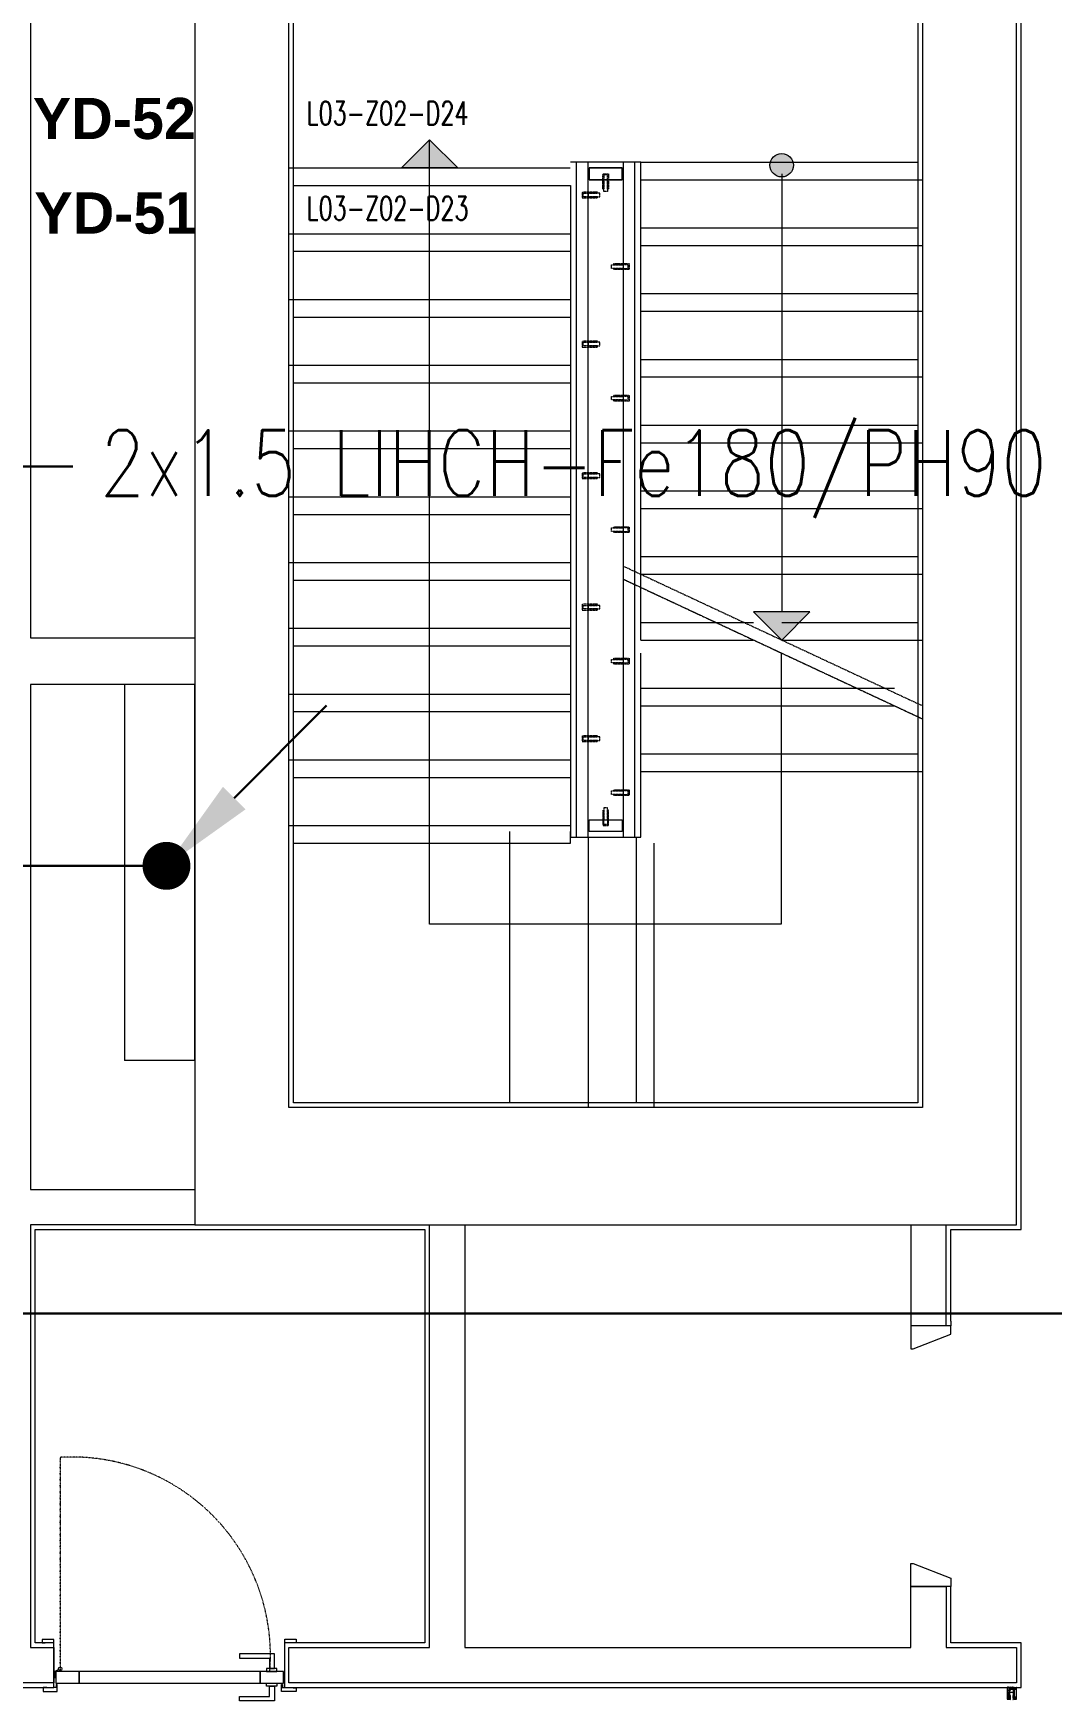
# Model space of a CAD drawing. Extents: x -2749 to 11890, y 0 to 8245.
# Drawn here: x 2806 to 3240, y 2707 to 3413 of the extents above; entities that cross this region are included whole.
import ezdxf

# ---------------------------------------------------------------- set-up
doc = ezdxf.new("R2010")
doc.units = 0
doc.header["$MEASUREMENT"] = 0
doc.linetypes.add('DOT2', pattern=[0.125, 0, -0.125])
doc.linetypes.add('HIDDEN', pattern=[0.375, 0.25, -0.125])
doc.layers.get('0').update_dxf_attribs({"color": 9, "lineweight": 9})
for name, color, linetype, lineweight in [('00', 9, 'Continuous', 9), ('01', 9, 'Continuous', 9), ('06B', 9, 'Continuous', 9), ('06C', 9, 'Continuous', 9), ('06D', 9, 'Continuous', 9), ('10', 9, 'Continuous', 9), ('12', 9, 'Continuous', 9), ('14', 9, 'Continuous', 9), ('19', 9, 'Continuous', 9), ('19D', 9, 'DOT2', 9), ('20', 9, 'DOT2', 9), ('E-DEDEKTÖR NUMARALARI', 20, 'Continuous', 30), ('E-MODÜL HATTI', 6, 'Continuous', 30), ('E-OK', 3, 'Continuous', 30), ('E-YAZI', 7, 'Continuous', 30), ('EQ LIST', 7, 'Continuous', 13)]:
    doc.layers.add(name, color=color, linetype=linetype, lineweight=lineweight)
doc.styles.add('E-YAZI', font='txttw.shx')
pattern_1 = [(45, (3387.24087, 5075.93023), (0.0883883476, -0.0883883476), []), (315, (3387.24087, 5075.93023), (-0.0883883476, -0.0883883476), [])]

# ---------------------------------------------------------------- blocks, each defined once
blk = doc.blocks.new('p-lama profili')
at = {"layer": '20', "linetype": 'HIDDEN', "ltscale": 0.5}
blk.add_lwpolyline([(0.75, -0.45), (-0.75, -0.45), (-0.75, -6.5), (-1.25, -6.5), (-1.25, -0.45), (-1.25, -0.45), (-1.25, 0), (1.25, 0), (1.25, -0.45), (1.25, -0.45), (1.25, -6.5), (0.75, -6.5), (0.75, -0.45)], dxfattribs=at)
blk.add_lwpolyline([(-0.75, -2.5), (0.75, -2.5), (0.75, -7.5), (-0.75, -7.5)], close=True, dxfattribs=at)
blk = doc.blocks.new('profil')
at = {"layer": '10'}
h = blk.add_hatch(dxfattribs=at)
h.set_pattern_fill('NET', color=256, angle=495, style=0)
h.set_pattern_definition(pattern_1)
h.paths.add_polyline_path([(2783.08, 2903.22), (2783.02, 2903.22), (2782.98, 2903.33), (2782.98, 2903.38), (2783.01, 2903.38), (2783.01, 2903.5), (2782.72, 2903.5), (2782.72, 2903.38), (2782.75, 2903.38), (2782.71, 2903.22), (2782.62, 2903.23), (2782.45, 2902.86), (2782.56, 2902.86), (2782.56, 2902.9), (2782.72, 2903.1, 0.2599), (2782.8, 2902.86), (2783.04, 2902.86, 0.382682)])
h.paths.add_polyline_path([(2782.84, 2903.1), (2783.03, 2903.1, -2.16717)], flags=16)
h = blk.add_hatch(dxfattribs=at)
h.set_pattern_fill('NET', color=256, angle=495, style=0)
h.set_pattern_definition([(45, (3390.96807, 5084.14935), (0.0883883476, -0.0883883476), []), (315, (3390.96807, 5084.14935), (-0.0883883476, -0.0883883476), [])])
h.paths.add_polyline_path([(2784.25, 2903.18), (2784.25, 2902.86), (2783.21, 2902.86), (2783.21, 2903.18)])
h = blk.add_hatch(dxfattribs=at)
h.set_pattern_fill('NET', color=256, angle=495, style=0)
h.set_pattern_definition([(45, (3412.02047, 5081.69331), (0.0883883476, -0.0883883476), []), (315, (3412.02047, 5081.69331), (-0.0883883476, -0.0883883476), [])])
h.paths.add_polyline_path([(2787.7, 2903.43), (2787.7, 2902.36), (2787.52, 2902.36), (2787.52, 2903.43)])
h = blk.add_hatch(dxfattribs=at)
h.set_pattern_fill('NET', color=256, angle=495, style=0)
h.set_pattern_definition(pattern_1)
h.paths.add_polyline_path([(2783.08, 2901.46), (2783.02, 2901.46), (2782.98, 2901.35), (2782.98, 2901.3), (2783.01, 2901.3), (2783.01, 2901.18), (2782.72, 2901.18), (2782.72, 2901.3), (2782.75, 2901.3), (2782.71, 2901.46), (2782.62, 2901.45), (2782.45, 2901.82), (2782.56, 2901.82), (2782.56, 2901.78), (2782.72, 2901.59, -0.2599), (2782.8, 2901.82), (2783.04, 2901.82, -0.382682)])
h.paths.add_polyline_path([(2782.84, 2901.58), (2783.03, 2901.58, 2.16717)], flags=16)
h = blk.add_hatch(dxfattribs=at)
h.set_pattern_fill('NET', color=256, angle=495, style=0)
h.set_pattern_definition([(45, (3390.96807, 5077.64021), (0.0883883476, -0.0883883476), []), (315, (3390.96807, 5077.64021), (-0.0883883476, -0.0883883476), [])])
h.paths.add_polyline_path([(2784.25, 2901.82), (2784.25, 2901.53), (2783.21, 2901.53), (2783.21, 2901.82)])
for points in [[(2782.61, 2903.22), (2782.45, 2902.86)], [(2782.72, 2903.1), (2782.56, 2902.9), (2782.56, 2902.86)], [(2782.99, 2903.5), (2782.72, 2903.5)], [(2784.87, 2903.91), (2785.03, 2903.91), (2785.03, 2904.14), (2782.83, 2904.14), (2782.83, 2903.91), (2783.13, 2903.91), (2783.13, 2903.37), (2785.03, 2903.37)], [(2783.21, 2903.18), (2783.21, 2903.18), (2783.21, 2902.84)], [(2784.25, 2902.84), (2784.25, 2903.18)], [(2785.62, 2903.18), (2785.62, 2901.53)], [(2787.52, 2903.43), (2787.7, 2903.43), (2787.7, 2902.36)], [(2782.62, 2901.45), (2782.45, 2901.82)], [(2782.72, 2901.59), (2782.56, 2901.78), (2782.56, 2901.82)], [(2782.78, 2900.5), (2782.78, 2900.95), (2783.09, 2900.95), (2783.09, 2901.24), (2783.18, 2901.24), (2783.08, 2901.46), (2783.02, 2901.46), (2782.98, 2901.35), (2782.98, 2901.3), (2783.01, 2901.3), (2783.01, 2901.06), (2782.72, 2901.06), (2782.72, 2901.3), (2782.75, 2901.3), (2782.71, 2901.46), (2782.62, 2901.45), (2782.63, 2900.34), (2787.59, 2900.34)], [(2783.01, 2901.18), (2782.72, 2901.18)], [(2783.18, 2901.24), (2783.21, 2901.24), (2783.21, 2901.84)], [(2784.25, 2901.84), (2784.25, 2901.53)], [(2787.52, 2902.36), (2787.7, 2902.36)]]:
    blk.add_lwpolyline(points, dxfattribs=at)
for points in [[(2787.52, 2901.37), (2787.52, 2901.89), (2787.7, 2901.89), (2787.7, 2902.03), (2787.52, 2902.03), (2787.52, 2903.67), (2787.7, 2903.67), (2787.7, 2904.1), (2787.58, 2904.1), (2787.58, 2904.34), (2782.61, 2904.34), (2782.61, 2903.22), (2782.72, 2903.22), (2782.76, 2903.4), (2782.71, 2903.4), (2782.71, 2903.77), (2782.99, 2903.77), (2782.99, 2903.22), (2783.14, 2903.22), (2783.18, 2903.18), (2786.43, 2903.18), (2786.5, 2902.88), (2786.8, 2902.88), (2786.8, 2903.49), (2787.12, 2903.49), (2787.12, 2901.37)], [(2785.67, 2903.32), (2786.35, 2903.32), (2786.35, 2904.02), (2786.42, 2904.06), (2786.42, 2904.14), (2785.61, 2904.14), (2785.61, 2904.01), (2785.67, 2903.95)]]:
    blk.add_lwpolyline(points, close=True, dxfattribs=at)
for points in [[(2783.03, 2903.1), (2782.84, 2903.1, 1)], [(2783.21, 2901.53), (2786.47, 2901.53, 0.414214), (2786.8, 2901.86), (2786.8, 2902.88)], [(2785.03, 2903.37), (2785.03, 2903.79), (2784.87, 2903.79, -1), (2784.87, 2903.91, 1)], [(2787.13, 2900.85), (2787.13, 2900.49), (2782.81, 2900.49), (2782.81, 2900.46, -0.561743), (2782.73, 2900.45, -0.595966), (2782.78, 2900.5, 2.204878)], [(2783.03, 2901.58), (2782.84, 2901.58, -1)], [(2783.09, 2901.24), (2783.21, 2900.66, 0.833203), (2783.52, 2900.66, 0.447088)], [(2783.52, 2900.66), (2783.52, 2901.11, -0.414214), (2783.63, 2901.22), (2786.88, 2901.22), (2786.88, 2900.49)], [(2787.59, 2900.34), (2787.59, 2900.49), (2787.25, 2900.49), (2787.25, 2900.97, 1), (2787.04, 2900.97)], [(2787.04, 2900.97, 0.305404), (2787.13, 2900.85, 5.773092)]]:
    blk.add_lwpolyline(points, format="xyb", dxfattribs=at)
for centre, radius, start, end in [((2782.97, 2903.05), 0.253, 168.66756, 234.12581), ((2782.93, 2903.02), 0.125, 139.54015, 40.45985), ((2782.86, 2903.06), 0.273, 305.97376, 36.42893), ((2782.97, 2901.64), 0.253, 125.87419, 191.33244), ((2782.93, 2901.66), 0.125, 319.54015, 220.45985), ((2782.86, 2901.62), 0.273, 323.57107, 54.02624)]:
    blk.add_arc(centre, radius, start, end, dxfattribs=at)
blk = doc.blocks.new('p-kapı kolu')
for points in [[(2.2, 0), (2.2, -1.25), (-2.2, -1.25), (-2.2, 0), (2.2, 0)], [(1.225, -1.25), (1.225, -7.5), (-13.775, -7.5), (-13.775, -5.625), (-1.025, -5.625), (-1.025, -5.625), (-1.025, -1.25), (1.225, -1.25)]]:
    blk.add_lwpolyline(points)
blk = doc.blocks.new('*U1237')
at = {"layer": 'E-OK', "color": 3, "linetype": 'Continuous'}
blk.add_line((84.9, 84.8), (200.6, 200.5), dxfattribs=at)
at = {"layer": 'E-OK', "color": 4, "linetype": 'Continuous', "const_width": 30}
blk.add_lwpolyline([(-15, 0, 1), (15, 0, 1)], format="xyb", close=True, dxfattribs=at)
at = {"layer": 'E-OK', "color": 3, "linetype": 'Continuous'}
blk.add_solid([(99, 70.7), (70.7, 99), (0, 0)], dxfattribs=at)

msp = doc.modelspace()

# ---------------------------------------------------------------- hatches: boundary and pattern name
at = {"layer": '19'}
h = msp.add_hatch(color=256, dxfattribs=at)
h.dxf.hatch_style = 1
h.paths.add_polyline_path([(2987.06, 3355.87), (2963.06, 3355.87), (2975.06, 3367.9)])
h = msp.add_hatch(color=256, dxfattribs=at)
h.dxf.hatch_style = 1
edge = h.paths.add_edge_path()
edge.add_arc((3125.06, 3357.01), 5, 0, 360, ccw=False)
h = msp.add_hatch(color=256, dxfattribs=at)
h.dxf.hatch_style = 1
h.paths.add_polyline_path([(3137.06, 3166.82), (3113.06, 3166.82), (3125.06, 3154.8)])

# ---------------------------------------------------------------- linework, layer by layer
msp.add_lwpolyline([(2875.06, 2975.87), (2875.06, 3135.87)])
at = {"layer": '00'}
for points in [[(2815.06, 2710.87), (2790.06, 2710.87), (2790.06, 3615.87), (2805.06, 3615.87), (2805.06, 3505.87), (2875.06, 3505.87), (2875.06, 3490.87), (2805.06, 3490.87), (2805.06, 3155.87), (2875.06, 3155.87), (2875.06, 3135.87), (2805.06, 3135.87), (2805.06, 2920.87), (2875.06, 2920.87), (2875.06, 2905.87), (2805.06, 2905.87), (2805.06, 2725.87), (2815.06, 2725.87), (2815.06, 2710.87)], [(2915.06, 2725.87), (2975.06, 2725.87), (2975.06, 2905.87), (2990.06, 2905.87), (2990.06, 2725.87), (3180.06, 2725.87), (3180.06, 2751.87), (3195.06, 2751.87), (3195.06, 2725.87), (3225.06, 2725.87), (3225.06, 2710.87), (3225.06, 2710.87), (2915.06, 2710.87)]]:
    msp.add_lwpolyline(points, close=True, dxfattribs=at)
for points in [[(3180.06, 2905.87), (3180.06, 2905.87), (3180.06, 2862.87)], [(3180.06, 2905.87), (3195.06, 2905.87)], [(3195.06, 2862.87), (3195.06, 2862.87), (3195.06, 2905.87), (3195.06, 2905.87)], [(3195.06, 2862.87), (3180.06, 2862.87)]]:
    msp.add_lwpolyline(points, dxfattribs=at)
at = {"layer": '01'}
msp.add_lwpolyline([(3185.06, 3505.87), (3185.06, 3505.87), (3185.06, 3505.87), (3185.06, 2955.87), (2915.06, 2955.87), (2915.06, 3505.87), (2915.06, 3505.87), (2915.06, 3505.87), (2875.06, 3505.87), (2875.06, 2905.87), (3225.06, 2905.87), (3225.06, 3505.87), (3185.06, 3505.87)], close=True, dxfattribs=at)
at = {"layer": '06B'}
for points in [[(3042.56, 3358.37), (3037.56, 3358.37), (3037.56, 3070.87), (3042.56, 3070.87)], [(3043.06, 3350.87), (3043.06, 3355.87), (3057.06, 3355.87), (3057.06, 3350.87)], [(3057.06, 3355.87), (3043.06, 3355.87), (3043.06, 3350.87), (3057.06, 3350.87)], [(3062.56, 3358.37), (3057.56, 3358.37), (3057.56, 3070.87), (3062.56, 3070.87)], [(3043.06, 3073.37), (3043.06, 3078.37), (3057.06, 3078.37), (3057.06, 3073.37)]]:
    msp.add_lwpolyline(points, close=True, dxfattribs=at)
at = {"layer": '06D'}
for points in [[(2875.06, 3135.87), (2845.06, 3135.87)], [(2845.06, 3135.87), (2845.06, 2975.87)], [(2875.06, 2975.87), (2845.06, 2975.87)]]:
    msp.add_lwpolyline(points, dxfattribs=at)
at = {"layer": '10'}
for points in [[(3180.06, 2862.87), (3180.06, 2853.07), (3181.06, 2853.07), (3197.06, 2859.37), (3197.06, 2862.87), (3180.06, 2862.87)], [(3180.06, 2751.87), (3180.06, 2761.67), (3181.06, 2761.67), (3197.06, 2755.37), (3197.06, 2751.87), (3180.06, 2751.87)]]:
    msp.add_lwpolyline(points, close=True, dxfattribs=at)
for points in [[(2812.06, 2708.87), (2810.46, 2708.87), (2810.46, 2707.17), (2816.46, 2707.17), (2816.46, 2710.17), (2816.06, 2710.17), (2816.06, 2708.87), (2815.06, 2708.87), (2815.06, 2729.37), (2810.06, 2729.37), (2810.06, 2727.87), (2811.36, 2727.87)], [(2916.96, 2708.77), (2918.26, 2708.77), (2918.26, 2707.17), (2911.96, 2707.17), (2911.96, 2710.17), (2912.36, 2710.17), (2912.36, 2708.87), (2913.36, 2708.87), (2913.36, 2729.47), (2918.26, 2729.47), (2918.26, 2727.87), (2916.96, 2727.87)], [(2815.56, 2712.86), (2815.56, 2715.86), (2817.03, 2716.54)]]:
    msp.add_lwpolyline(points, dxfattribs=at)
msp.add_circle((2817.71, 2716.86), 0.75, dxfattribs=at)
at = {"layer": '12'}
for points in [[(2815.86, 2710.73), (2825.86, 2710.73), (2825.86, 2715.73), (2815.86, 2715.73)], [(2902.86, 2710.73), (2902.86, 2715.73), (2825.86, 2715.73), (2825.86, 2710.73)], [(2902.86, 2710.73), (2912.86, 2710.73), (2912.86, 2715.73), (2902.86, 2715.73)]]:
    msp.add_lwpolyline(points, close=True, dxfattribs=at)
at = {"layer": '14'}
for points in [[(3197.06, 2864.87), (3197.06, 2903.87), (3227.06, 2903.87), (3227.06, 3505.87)], [(3183.06, 3488.87), (3183.06, 2957.87), (2917.06, 2957.87), (2917.06, 3453.32)], [(2788.06, 3214.37), (2788.06, 2708.87), (2815.06, 2708.87)], [(2815.06, 2727.87), (2807.06, 2727.87), (2807.06, 2903.87), (2973.06, 2903.87), (2973.06, 2727.87), (2913.36, 2727.87)], [(3197.06, 2864.87), (3197.06, 2862.87)], [(2911.96, 2708.87), (3227.06, 2708.87), (3227.06, 2727.87), (3197.06, 2727.87), (3197.06, 2751.87)]]:
    msp.add_lwpolyline(points, dxfattribs=at)
at = {"layer": '19'}
for points in [[(2987.06, 3355.87), (2963.06, 3355.87), (2975.06, 3367.9)], [(2987.06, 3355.87), (2963.06, 3355.87), (2975.06, 3367.9)], [(3137.06, 3166.82), (3113.06, 3166.82), (3125.06, 3154.8)]]:
    msp.add_lwpolyline(points, close=True, dxfattribs=at)
for points in [[(3124.91, 3149.35), (3124.91, 3033.87), (2975.06, 3033.87), (2975.06, 3367.9)], [(3125.06, 3353.37), (3125.06, 3166.82), (3125.06, 3166.82)]]:
    msp.add_lwpolyline(points, dxfattribs=at)
at = {"layer": '19', "linetype": 'Continuous'}
for points in [[(3065.06, 3154.87), (3065.06, 3358.37), (3035.06, 3358.37)], [(3065.06, 3350.87), (3065.06, 3358.37), (3183.06, 3358.37), (3183.06, 3352.87)], [(2917.06, 3348.37), (3035.06, 3348.37)], [(3035.06, 3348.37), (3035.06, 3070.87), (3065.06, 3070.87), (3065.06, 3149.28)], [(3065.06, 3330.37), (3183.06, 3330.37)], [(2917.06, 3320.37), (3035.06, 3320.37)], [(3065.06, 3302.37), (3183.06, 3302.37)], [(2917.06, 3292.37), (3035.06, 3292.37)], [(3065.06, 3274.37), (3183.06, 3274.37)], [(2917.06, 3264.37), (3035.06, 3264.37)], [(3065.06, 3246.37), (3183.06, 3246.37)], [(2917.06, 3236.37), (3035.06, 3236.37)], [(3065.06, 3218.37), (3183.06, 3218.37)], [(2917.06, 3208.37), (3035.06, 3208.37)], [(3065.06, 3190.37), (3183.06, 3190.37)], [(2917.06, 3180.37), (3035.06, 3180.37)], [(3065.06, 3162.37), (3113.08, 3162.37)], [(3125.06, 3162.37), (3183.06, 3162.37)], [(2917.06, 3152.37), (3035.06, 3152.37)], [(3065.06, 3134.37), (3173.08, 3134.37)], [(2917.06, 3124.37), (3035.06, 3124.37)], [(3065.06, 3106.37), (3183.06, 3106.37)], [(2917.06, 3096.37), (3035.06, 3096.37)], [(2917.06, 3068.37), (3035.06, 3068.37), (3035.06, 3073.37)], [(3009.06, 3073.37), (3009.06, 2957.87)], [(3063.06, 3070.87), (3063.06, 2957.87)]]:
    msp.add_lwpolyline(points, dxfattribs=at)
at = {"layer": '19'}
msp.add_circle((3125.06, 3357.01), 5, dxfattribs=at)
msp.add_circle((3125.06, 3357.01), 5, dxfattribs=at)
at = {"layer": '19D', "linetype": 'HIDDEN'}
for points in [[(2915.06, 3355.87), (2915.06, 3355.87), (3035.06, 3355.87)], [(3065.06, 3350.87), (3185.06, 3350.87)], [(2915.06, 3327.87), (3035.06, 3327.87)], [(3065.06, 3322.87), (3185.06, 3322.87)], [(2915.06, 3299.87), (3035.06, 3299.87)], [(3065.06, 3294.87), (3185.06, 3294.87)], [(2915.06, 3271.87), (3035.06, 3271.87)], [(3065.06, 3266.87), (3185.06, 3266.87)], [(2915.06, 3243.87), (3035.06, 3243.87)], [(3065.06, 3238.87), (3185.06, 3238.87)], [(2915.06, 3215.87), (3035.06, 3215.87)], [(3065.06, 3210.87), (3185.06, 3210.87)], [(2915.06, 3187.87), (3035.06, 3187.87)], [(3057.56, 3186.37), (3185.06, 3126.87)], [(3057.56, 3186.37), (3185.06, 3126.87)], [(3057.56, 3180.78), (3185.06, 3121.28)], [(3065.06, 3182.87), (3185.06, 3182.87)], [(2915.06, 3159.87), (3035.06, 3159.87)], [(3065.06, 3154.87), (3113.08, 3154.87)], [(3125.06, 3154.87), (3185.06, 3154.87)], [(2915.06, 3131.87), (3035.06, 3131.87)], [(3065.06, 3126.87), (3173.08, 3126.87)], [(2915.06, 3103.87), (3035.06, 3103.87)], [(3065.06, 3098.87), (3185.06, 3098.87)], [(2915.06, 3075.87), (3035.06, 3075.87)], [(3042.56, 3070.87), (3042.56, 2955.87)], [(3070.56, 3068.37), (3070.56, 2955.87)]]:
    msp.add_lwpolyline(points, dxfattribs=at)
at = {"layer": '19D'}
msp.add_lwpolyline([(3057.56, 3180.78), (3185.06, 3121.28)], dxfattribs=at)
at = {"layer": '20', "ltscale": 20}
msp.add_lwpolyline([(2817.71, 2716.86), (2817.71, 2806.86)], dxfattribs=at)
at = {"layer": '20'}
msp.add_lwpolyline([(2817.71, 2806.86), (2817.71, 2717.61)], dxfattribs=at)
msp.add_arc((2822.79, 2722.52), 84.5, 355.39465, 93.44572, dxfattribs=at)
at = {"layer": 'E-MODÜL HATTI', "ltscale": 50}
for p, q in [((2863.01, 3058.72), (2754.05, 3058.72)), ((2754.05, 2868.19), (3329.19, 2868.19))]:
    msp.add_line(p, q, dxfattribs=at)
at = {"layer": 'E-YAZI', "color": 3}
msp.add_line((2823.19, 3228.69), (2759.69, 3228.69), dxfattribs=at)

# ---------------------------------------------------------------- block references
msp.add_blockref('p-lama profili', (3050.06, 3353.37))
at = {"xscale": -1}
for p, rotation in [((3040.06, 3344.37), 90), ((3040.06, 3280.87), 90), ((3040.06, 3224.87), 90), ((3040.06, 3168.87), 90), ((3040.06, 3112.87), 90), ((3050.06, 3075.87), 180)]:
    msp.add_blockref('p-lama profili', p, dxfattribs=dict(at, rotation=rotation))
for name, p, rotation in [('p-lama profili', (3060.06, 3313.87), 270), ('p-lama profili', (3060.06, 3257.87), 270), ('p-lama profili', (3060.06, 3201.87), 270), ('p-lama profili', (3060.06, 3145.87), 270), ('p-lama profili', (3060.06, 3089.87), 270), ('profil', (6125.39, -78.7), 90)]:
    msp.add_blockref(name, p, dxfattribs=dict(rotation=rotation))
at = {"layer": '06C', "extrusion": (0, 0, -1), "zscale": -1, "rotation": 180}
msp.add_blockref('p-kapı kolu', (-2907.86, 2715.73), dxfattribs=at)
at = {"layer": '06C'}
msp.add_blockref('p-kapı kolu', (2907.86, 2710.73), dxfattribs=at)
at = {"layer": 'E-OK', "xscale": -0.34, "yscale": 0.34, "zscale": 0.34, "rotation": 270}
msp.add_blockref('*U1237', (2863.01, 3058.72), dxfattribs=at)

# ---------------------------------------------------------------- texts
at = {"layer": 'E-DEDEKTÖR NUMARALARI', "style": 'E-YAZI', "width": 0.7}
for s, p in [('L03-Z02-D24', (2922.69, 3374.19)), ('L03-Z02-D23', (2922.69, 3333.69))]:
    msp.add_text(s, height=10, dxfattribs=at).set_placement(p)
at = {"layer": 'E-YAZI', "color": 3, "style": 'E-YAZI', "width": 0.8}
msp.add_text('2x1.5 LIHCH-Fe180/PH90', height=28, dxfattribs=at).set_placement((2834.69, 3216.19))
at = {"layer": 'EQ LIST', "color": 6, "char_height": 17.55, "width": 288.0489, "attachment_point": 5}
for s, insert in [('{\\fArial|b1|i0|c162|p34;YD-52}', (2840.81, 3376.81)), ('{\\fArial|b1|i0|c162|p34;YD-51}', (2841.45, 3336.55))]:
    msp.add_mtext(s, dxfattribs=dict(at, insert=insert))

doc.saveas('drawing.dxf')
